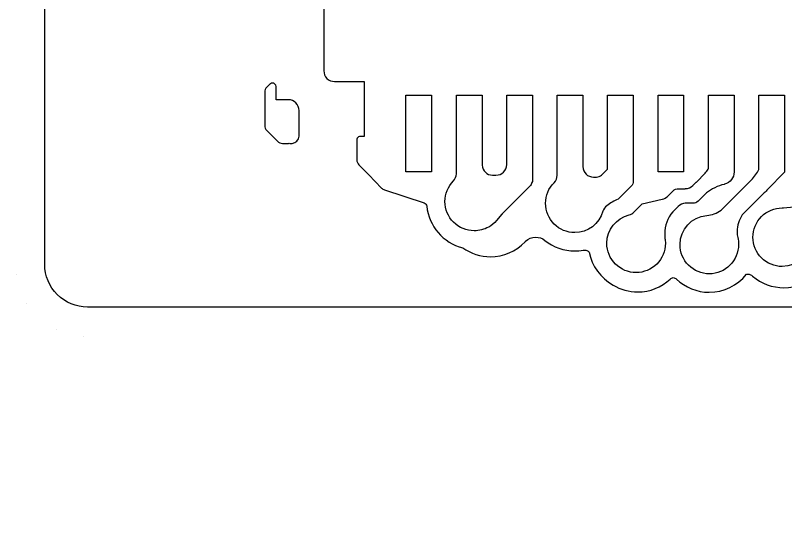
# Model space of a CAD drawing. Extents: x 3811 to 4077, y -444 to -307.
# Drawn here: x 3953.94 to 3959.28, y -397.71 to -394.11 of the extents above; entities that cross this region are included whole.
import ezdxf

# ---------------------------------------------------------------- set-up
doc = ezdxf.new("R2010")
doc.units = 0
doc.layers.add('gbr-dxf', color=7, linetype='Continuous')
doc.layers.add('gbr-outline-dxf', color=2, linetype='Continuous')

msp = doc.modelspace()

# ---------------------------------------------------------------- linework, layer by layer
at = {"layer": 'gbr-dxf'}
msp.add_line((3958.9261, -395.1081), (3958.9261, -395.1772), dxfattribs=at)
at = {"layer": 'gbr-dxf', "linetype": 'Continuous'}
for points in [[(3967.7084, -389.4484), (3967.7084, -392.5753, 0.192286), (3967.7148, -392.5887, -0.22971), (3967.7338, -392.6279), (3967.7338, -397.215, -0.411228), (3967.4371, -397.5116), (3962.4371, -397.5116, -0.41397), (3962.1407, -397.2152), (3962.1407, -396.8391, 0.414216), (3961.4371, -396.1355), (3954.4372, -396.1355, -0.41422), (3954.1407, -395.8391), (3954.1407, -392.7951, -0.035756), (3954.1407, -392.7948)], [(3956.078, -394.4933, -0.014748), (3956.078, -394.4946, 0.414244), (3956.153, -394.5696, -0.021276), (3956.155, -394.5696), (3956.3581, -394.5696), (3956.3581, -394.9511), (3956.3282, -394.9511, -0.098843), (3956.3263, -394.9516, 0.393729), (3956.3075, -394.9705, -0.088868), (3956.3071, -394.9722), (3956.3071, -395.1133, 0.198889), (3956.3217, -395.1486), (3956.389, -395.2159), (3956.3897, -395.2166), (3956.4791, -395.3094, 0.122696), (3956.4995, -395.3222), (3956.7752, -395.4124, -0.299602), (3956.7928, -395.4344, 0.317512), (3957.0419, -395.7237, 0.156827), (3957.2347, -395.7857), (3957.2347, -395.7857, 0.206272), (3957.4753, -395.6821, 0.004659), (3957.4791, -395.678, -0.192975), (3957.5492, -395.6499, -0.17145), (3957.6129, -395.6724, 0.171471), (3957.8207, -395.7458), (3957.8207, -395.7458, 0.0435), (3957.8778, -395.7408, -0.043494), (3957.8866, -395.74, -0.186627), (3957.9208, -395.7532, 0.224313), (3958.0861, -395.9826, 0.13645), (3958.2568, -396.0301), (3958.2571, -396.0301), (3958.2572, -396.0301, 0.190521), (3958.4834, -395.9407), (3958.4867, -395.9374), (3958.5042, -395.9302), (3958.522, -395.9376), (3958.5253, -395.9409, 0.192393), (3958.7536, -396.0324), (3958.7541, -396.0324, 0.227922), (3959.0125, -395.9081, -0.045851), (3959.0217, -395.9073, -0.181151), (3959.0551, -395.9198, 0.181329), (3959.2726, -396.0014, 0.194282), (3959.5022, -395.9087)], [(3957.6174, -395.4152, -0.197408), (3957.6761, -395.2724), (3957.6765, -395.272, 0.192033), (3957.6982, -395.2209), (3957.6982, -395.1761), (3957.6983, -395.1761), (3957.6983, -394.6691), (3957.6983, -394.6635), (3957.8761, -394.6635), (3957.8761, -394.6691)], [(3957.8761, -394.6691), (3957.8761, -395.1602, 0.407922), (3957.951, -395.2335), (3957.9517, -395.2335), (3957.9712, -395.2335, 0.198867), (3958.0065, -395.2189), (3958.0429, -395.1825, 0.165486), (3958.0482, -395.1707), (3958.0482, -394.6636), (3958.226, -394.6636), (3958.226, -394.6692), (3958.2261, -394.6692), (3958.2261, -395.2609, -0.198804), (3958.2114, -395.2962), (3958.1214, -395.3862, 0.069034), (3958.0427, -395.4317, -0.012104), (3958.042, -395.4323, 0.158656), (3958.0161, -395.4708), (3958.0161, -395.4708, -0.335149), (3957.8206, -395.6184, -0.414223), (3957.6174, -395.4152)], [(3958.0429, -395.6928, -0.346475), (3958.1985, -395.4952, 0.125769), (3958.2308, -395.4771), (3958.2887, -395.4195), (3958.4278, -395.3865, -0.017327), (3958.4294, -395.3861, 0.135406), (3958.4643, -395.3669), (3958.5028, -395.3284, -0.213166), (3958.5415, -395.3136), (3958.5862, -395.3136, -0.021597), (3958.5883, -395.3135, 0.195855), (3958.6407, -395.2922), (3958.6637, -395.2691), (3958.6642, -395.2686), (3958.6644, -395.2685), (3958.726, -395.2068, 0.026489), (3958.7458, -395.1782, 0.118613), (3958.7483, -395.1692, -0.037059), (3958.7483, -395.1689), (3958.7483, -395.1081), (3958.7483, -394.7367), (3958.7483, -394.6636), (3958.9261, -394.6636), (3958.9261, -394.6691), (3958.9261, -394.6691), (3958.9261, -395.0893), (3958.9261, -395.0893), (3958.9261, -395.1081)], [(3958.9261, -395.1772), (3958.9261, -395.197, -0.338678), (3958.8604, -395.2828, -0.013929), (3958.8579, -395.2835, 0.10577), (3958.7337, -395.3429), (3958.6765, -395.4001, -0.200966), (3958.6403, -395.4152), (3958.5876, -395.4152, 0.183991), (3958.5386, -395.4363), (3958.5006, -395.4743, 0.177249), (3958.4445, -395.6276, -0.013341), (3958.4444, -395.6301, 0.030629), (3958.4465, -395.6591, -0.041776), (3958.4493, -395.6928, -0.414223), (3958.2461, -395.896, -0.414223), (3958.0429, -395.6928)]]:
    msp.add_lwpolyline(points, format="xyb", dxfattribs=at)
msp.add_lwpolyline([(3956.078, -393.9334), (3956.078, -394.4264), (3956.078, -394.4264), (3956.078, -394.4933)], dxfattribs=at)
for points in [[(3955.6675, -394.875, 0.199011), (3955.6822, -394.9103), (3955.7563, -394.9844, 0.198964), (3955.7916, -394.9991), (3955.8338, -394.9991, -0.087083), (3955.8424, -394.9989, 0.008696), (3955.844, -394.9991), (3955.8575, -394.9991, 0.344885), (3955.9065, -394.95), (3955.9065, -394.9367, 0.009125), (3955.9062, -394.935, -0.086652), (3955.9065, -394.9264), (3955.9065, -394.7717), (3955.9065, -394.771, 0.414244), (3955.8315, -394.696, -0.018434), (3955.8298, -394.696), (3955.7465, -394.696), (3955.7465, -394.626), (3955.7465, -394.626), (3955.7465, -394.6033, 0.38391), (3955.7223, -394.5802, -0.011063), (3955.7215, -394.5802, 0.158251), (3955.7068, -394.5849, 0.037786), (3955.7012, -394.5898), (3955.6822, -394.6088, 0.198964), (3955.6675, -394.6441)], [(3956.9189, -395.4027, -0.196772), (3956.9773, -395.2603, 0.188269), (3956.9982, -395.2099), (3956.9982, -395.1776, -0.061604), (3956.9982, -395.177), (3956.9982, -395.1769), (3956.9982, -395.1769, 0.031653), (3956.9984, -395.1745), (3956.9984, -394.6636), (3957.1762, -394.6636), (3957.1762, -395.1513, 0.382845), (3957.2492, -395.2199), (3957.2727, -395.2199), (3957.2732, -395.2199, 0.407922), (3957.3482, -395.1465), (3957.3482, -394.7297), (3957.3482, -394.7297), (3957.3482, -394.6692), (3957.3482, -394.6692), (3957.3482, -394.6636), (3957.526, -394.6636), (3957.526, -395.197), (3957.526, -395.197), (3957.526, -395.2646, 0.022846), (3957.5136, -395.292), (3957.3164, -395.4891), (3957.3163, -395.4892), (3957.3162, -395.4894), (3957.3162, -395.4894), (3957.3162, -395.4894, 0.040639), (3957.3138, -395.4915), (3957.2776, -395.5343, -0.088551), (3957.2225, -395.58), (3957.2214, -395.58, -0.128342), (3957.1221, -395.6059, -0.414223)], [(3958.5509, -395.7014, -0.388157), (3958.7359, -395.4991, -0.00778), (3958.7374, -395.4989, 0.132396), (3958.8359, -395.4635), (3958.8896, -395.4098), (3958.8897, -395.4098), (3958.8897, -395.4097), (3959.0463, -395.2532, 0.085944), (3959.0982, -395.1794), (3959.0982, -394.7525), (3959.0983, -394.7525), (3959.0983, -394.6692), (3959.0983, -394.6692), (3959.0983, -394.6635), (3959.2761, -394.6635), (3959.2761, -395.1969), (3959.276, -395.1969), (3959.276, -395.197, 0.474386), (3959.2761, -395.197), (3959.2761, -395.197, 0.060547), (3959.275, -395.2017), (3959.275, -395.2018), (3959.275, -395.2018), (3959.275, -395.2018), (3959.1594, -395.3175, -0.02207), (3959.1362, -395.3429), (3959.1361, -395.3429), (3959.1361, -395.3429), (3959.1361, -395.343), (3958.9833, -395.4958, 0.153514), (3958.9471, -395.6108, -0.011613), (3958.947, -395.6136, 0.049888), (3958.9515, -395.6533, -0.059933), (3958.9573, -395.7014, -0.414223), (3958.7541, -395.9046, -0.414223)], [(3959.0571, -395.6507, -0.414223), (3959.2603, -395.4475, -0.011466), (3959.2694, -395.4477), (3959.3401, -395.4393, -0.044463), (3959.3405, -395.4392, 0.15157), (3959.3512, -395.4341), (3959.4429, -395.3424, 0.181507), (3959.4482, -395.3294, -0.037059), (3959.4483, -395.3291), (3959.4483, -395.197), (3959.4482, -395.197), (3959.4482, -394.6636), (3959.626, -394.6636), (3959.626, -394.6692), (3959.6261, -394.6692), (3959.6261, -395.1772), (3959.6261, -395.1772), (3959.6261, -395.4106), (3959.5105, -395.5262), (3959.4625, -395.6709, -0.385239), (3959.2603, -395.8539, -0.414223)]]:
    msp.add_lwpolyline(points, format="xyb", close=True, dxfattribs=at)
for points in [[(3956.6484, -395.197), (3956.6484, -394.6636), (3956.8262, -394.6636), (3956.8262, -395.197)], [(3958.3982, -395.197), (3958.3982, -394.6636), (3958.576, -394.6636), (3958.576, -395.197)]]:
    msp.add_lwpolyline(points, close=True, dxfattribs=at)
at = {"layer": 'gbr-outline-dxf', "linetype": 'Continuous', "const_width": 0.000025}
msp.add_lwpolyline([(3953.9368, -395.8387), (3953.9368, -388.4571, -0.211094), (3954.1001, -388.0874), (3959.7734, -382.9211, 0.211095), (3959.9367, -382.5514), (3959.9367, -374.6482, -0.414217), (3960.4367, -374.1482), (3973.4367, -374.1482, -0.414217), (3973.9367, -374.6482), (3973.9367, -382.5514, -0.211094), (3973.7734, -382.9211), (3968.1001, -388.0874, 0.211095), (3967.9367, -388.4571), (3967.9367, -397.2149, -0.414217), (3967.4367, -397.7149), (3962.4367, -397.7149, -0.414217), (3961.9367, -397.2149), (3961.9367, -396.8387, 0.414217), (3961.4367, -396.3387), (3954.4368, -396.3387, -0.414217)], format="xyb", close=True, dxfattribs=at)

doc.saveas('drawing.dxf')
